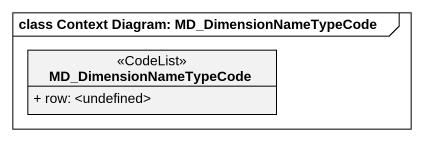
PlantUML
@startuml
mainframe class Context Diagram: MD_DimensionNameTypeCode
hide circle
hide empty members
skinparam classAttributeIconSize 0
class MD_DimensionNameTypeCode <<CodeList>> {
  + row: <undefined>
}
@enduml
